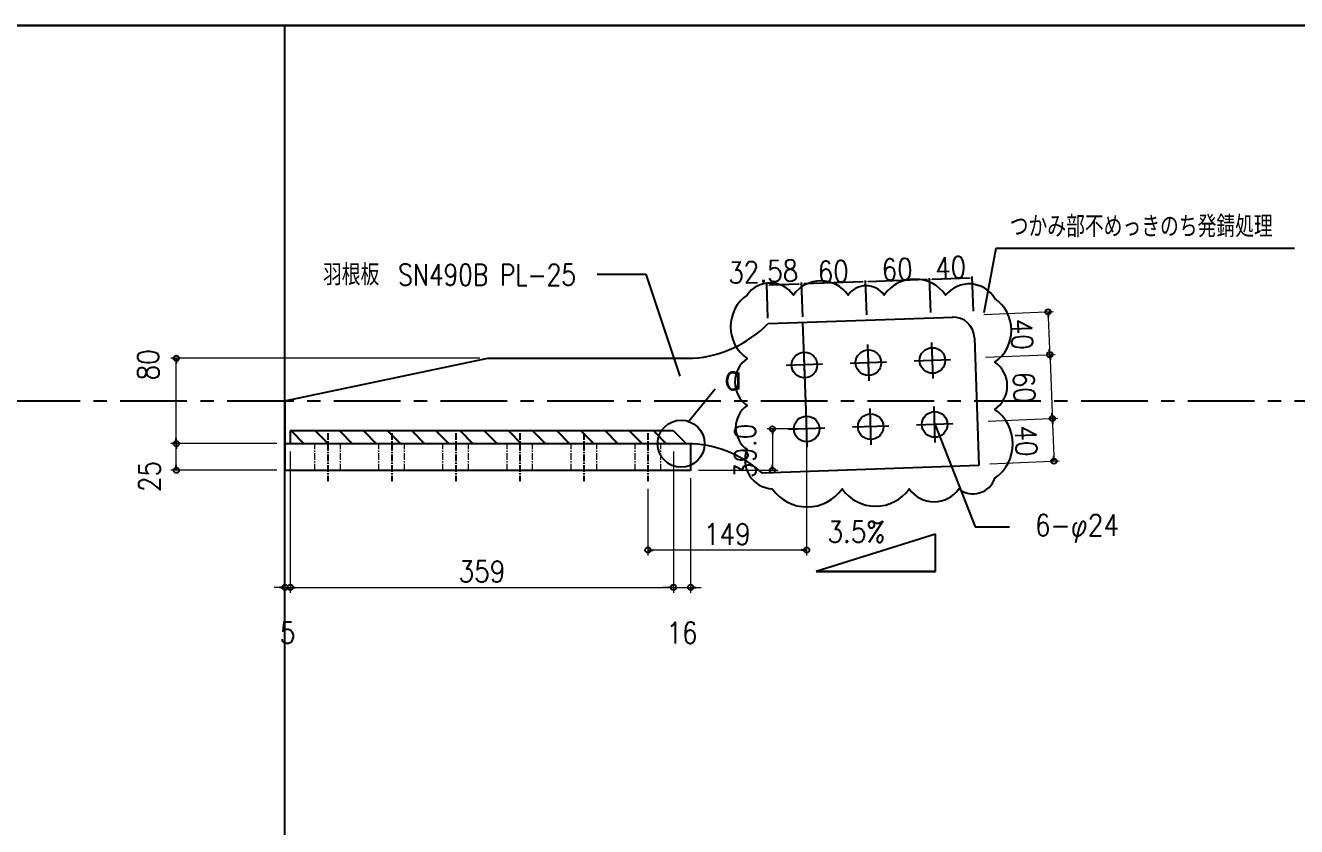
# Model space of a CAD drawing. Extents: x 89504 to 820828, y -112826 to 219894.
# Drawn here: x 813028 to 814219, y -110607 to -109856 of the extents above; entities that cross this region are included whole.
import ezdxf
from ezdxf.enums import TextEntityAlignment as Align

# ---------------------------------------------------------------- set-up
doc = ezdxf.new("R2010")
doc.units = 0
doc.header["$MEASUREMENT"] = 0
doc.linetypes.add('CENTER1', pattern=[10, 6.25, -1.25, 1.25, -1.25])
doc.linetypes.add('DUMMY', pattern=[0])
doc.layers.get('0').update_dxf_attribs({"color": 3, "linetype": 'CONTINUOUS'})
doc.layers.get('Defpoints').update_dxf_attribs({"linetype": 'CONTINUOUS'})
for name, color, linetype, plot in [('00_ADDL', 253, 'CONTINUOUS', False), ('_1-F_ADDL', 8, 'DUMMY', False), ('waku$0$DEF', 161, 'CONTINUOUS', False)]:
    doc.layers.add(name, color=color, linetype=linetype, plot=plot)
for name, color, linetype in [('00_修正第五回', 2, 'CONTINUOUS'), ('I図面枠', 211, 'CONTINUOUS'), ('寸法', 4, 'CONTINUOUS'), ('金物', 7, 'CONTINUOUS')]:
    doc.layers.add(name, color=color, linetype=linetype)
doc.styles.add('DRACAD', font='txt', dxfattribs={"width": 0.85, "bigfont": 'extfont2'})
doc.styles.add('KANJI', font='simplex.shx', dxfattribs={"width": 0.7, "bigfont": 'extfont2.shx'})
doc.styles.add('S020', font='simplex.shx', dxfattribs={"width": 0.8, "height": 100, "bigfont": 'extfont2.shx'})
doc.styles.get("Standard").update_dxf_attribs({"font": 'arial.ttf'})
doc.dimstyles.new('ISO-25', dxfattribs={"dimtxt": 2.5, "dimasz": 2.5, "dimexe": 1.25, "dimexo": 0.625, "dimtad": 1, "dimdec": 4, "dimdsep": 46, "dimtxsty": 'Standard', "dimcen": 2.5, "dimadec": 0, "dimazin": 0, "dimtfac": 1, "dimtdec": 4, "dimtmove": 0, "dimatfit": 3, "dimfxl": 1, "dimtolj": 1, "dimtzin": 0, "dimarcsym": 0})
doc.dimstyles.new('S5', dxfattribs={"dimscale": 5, "dimtxt": 4, "dimasz": 1, "dimexe": 1, "dimexo": 1.5, "dimgap": 1, "dimtad": 1, "dimtxsty": 'KANJI', "dimblk": 'ORIGIN', "dimcen": 0, "dimclrd": 256, "dimclre": 256, "dimclrt": 256, "dimadec": 0, "dimazin": 0, "dimtfac": 1, "dimtmove": 2, "dimatfit": 2, "dimfxl": 1, "dimtolj": 2, "dimlwd": 5, "dimlwe": 5, "dimarcsym": 0})

# ---------------------------------------------------------------- blocks, each defined once
blk = doc.blocks.new('waku')
at = {"layer": 'waku$0$DEF'}
blk.add_lwpolyline([(-76102, 40666), (92098, 40666), (92098, -78134), (-76102, -78134)], close=True, dxfattribs=at)
blk = doc.blocks.new('_ORIGIN')
at = {"color": 0, "linetype": 'ByBlock'}
blk.add_line((0, 0), (-1, 0), dxfattribs=at)
blk.add_circle((0, 0), 0.5, dxfattribs=at)
blk = doc.blocks.new('*D181')
at = {"layer": 'Defpoints', "color": 0, "linetype": 'Continuous', "transparency": 16777216}
for p in [(813271.2, -110248.4), (813276.2, -110267.4), (813276.2, -110383.1)]:
    blk.add_point(p, dxfattribs=at)
at = {"layer": '寸法', "linetype": 'Continuous', "lineweight": 5, "transparency": 16777216}
for p, q in [((813271.2, -110255.9), (813271.2, -110388.1)), ((813276.2, -110274.9), (813276.2, -110388.1)), ((813266.2, -110383.1), (813261.2, -110383.1)), ((813271.2, -110383.1), (813276.2, -110383.1)), ((813281.2, -110383.1), (813286.2, -110383.1))]:
    blk.add_line(p, q, dxfattribs=at)
at = {"layer": '寸法', "linetype": 'Continuous', "lineweight": 5, "transparency": 16777216, "xscale": 5, "yscale": 5, "zscale": 5}
blk.add_blockref('_ORIGIN', (813271.2, -110383.1), dxfattribs=at)
at = {"layer": '寸法', "linetype": 'Continuous', "lineweight": 5, "transparency": 16777216, "xscale": 5, "yscale": 5, "zscale": 5, "rotation": 180}
blk.add_blockref('_ORIGIN', (813276.2, -110383.1), dxfattribs=at)
at = {"layer": '寸法', "linetype": 'Continuous', "transparency": 16777216, "insert": (813273.7, -110425.6), "char_height": 20, "attachment_point": 5, "style": 'DRACAD'}
blk.add_mtext('\\A2;5', dxfattribs=at)
blk = doc.blocks.new('*D182')
at = {"layer": 'Defpoints', "color": 0, "linetype": 'Continuous', "transparency": 16777216}
for p in [(813276.2, -110248.4), (813635.2, -110248.4), (813635.2, -110383.1)]:
    blk.add_point(p, dxfattribs=at)
at = {"layer": '寸法', "linetype": 'Continuous', "lineweight": 5, "transparency": 16777216}
for p, q in [((813276.2, -110255.9), (813276.2, -110388.1)), ((813635.2, -110255.9), (813635.2, -110388.1)), ((813281.2, -110383.1), (813630.2, -110383.1))]:
    blk.add_line(p, q, dxfattribs=at)
at = {"layer": '寸法', "linetype": 'Continuous', "lineweight": 5, "transparency": 16777216, "xscale": 5, "yscale": 5, "zscale": 5, "rotation": 180}
blk.add_blockref('_ORIGIN', (813276.2, -110383.1), dxfattribs=at)
at = {"layer": '寸法', "linetype": 'Continuous', "lineweight": 5, "transparency": 16777216, "xscale": 5, "yscale": 5, "zscale": 5}
blk.add_blockref('_ORIGIN', (813635.2, -110383.1), dxfattribs=at)
at = {"layer": '寸法', "linetype": 'Continuous', "transparency": 16777216, "insert": (813455.7, -110368.1), "char_height": 20, "attachment_point": 5, "style": 'DRACAD'}
blk.add_mtext('\\A2;359', dxfattribs=at)
blk = doc.blocks.new('*D183')
at = {"layer": 'Defpoints', "color": 0, "linetype": 'Continuous', "transparency": 16777216}
for p in [(813635.2, -110248.4), (813651.2, -110273.4), (813651.2, -110383.1)]:
    blk.add_point(p, dxfattribs=at)
at = {"layer": '寸法', "linetype": 'Continuous', "lineweight": 5, "transparency": 16777216}
for p, q in [((813635.2, -110255.9), (813635.2, -110388.1)), ((813651.2, -110280.9), (813651.2, -110388.1)), ((813630.2, -110383.1), (813625.2, -110383.1)), ((813635.2, -110383.1), (813651.2, -110383.1)), ((813656.2, -110383.1), (813661.2, -110383.1))]:
    blk.add_line(p, q, dxfattribs=at)
at = {"layer": '寸法', "linetype": 'Continuous', "lineweight": 5, "transparency": 16777216, "xscale": 5, "yscale": 5, "zscale": 5}
blk.add_blockref('_ORIGIN', (813635.2, -110383.1), dxfattribs=at)
at = {"layer": '寸法', "linetype": 'Continuous', "lineweight": 5, "transparency": 16777216, "xscale": 5, "yscale": 5, "zscale": 5, "rotation": 180}
blk.add_blockref('_ORIGIN', (813651.2, -110383.1), dxfattribs=at)
at = {"layer": '寸法', "linetype": 'Continuous', "transparency": 16777216, "insert": (813643.2, -110425.6), "char_height": 20, "attachment_point": 5, "style": 'DRACAD'}
blk.add_mtext('\\A2;16', dxfattribs=at)
blk = doc.blocks.new('*D184')
at = {"layer": 'Defpoints', "color": 0, "transparency": 16777216}
for p in [(813759.9, -110234.6), (813611.2, -110283.4), (813611.2, -110348.1)]:
    blk.add_point(p, dxfattribs=at)
at = {"layer": '寸法', "lineweight": 5, "transparency": 16777216}
for p, q in [((813759.9, -110242.1), (813759.9, -110353.1)), ((813611.2, -110290.9), (813611.2, -110353.1)), ((813754.9, -110348.1), (813616.2, -110348.1))]:
    blk.add_line(p, q, dxfattribs=at)
at = {"layer": '寸法', "lineweight": 5, "transparency": 16777216, "xscale": 5, "yscale": 5, "zscale": 5, "rotation": 180}
blk.add_blockref('_ORIGIN', (813611.2, -110348.1), dxfattribs=at)
at = {"layer": '寸法', "lineweight": 5, "transparency": 16777216, "xscale": 5, "yscale": 5, "zscale": 5}
blk.add_blockref('_ORIGIN', (813759.9, -110348.1), dxfattribs=at)
at = {"layer": '寸法', "transparency": 16777216, "insert": (813685.6, -110333.1), "char_height": 20, "attachment_point": 5, "style": 'DRACAD'}
blk.add_mtext('\\A2;149', dxfattribs=at)
blk = doc.blocks.new('*D185')
at = {"layer": 'Defpoints', "color": 0, "transparency": 16777216}
for p in [(813759.9, -110234.6), (813651.2, -110273.4), (813727.8, -110273.4)]:
    blk.add_point(p, dxfattribs=at)
at = {"layer": '寸法', "lineweight": 5, "transparency": 16777216}
for p, q in [((813752.4, -110234.6), (813722.8, -110234.6)), ((813727.8, -110239.6), (813727.8, -110268.4)), ((813658.7, -110273.4), (813732.8, -110273.4))]:
    blk.add_line(p, q, dxfattribs=at)
at = {"layer": '寸法', "lineweight": 5, "transparency": 16777216, "xscale": 5, "yscale": 5, "zscale": 5}
for p, rotation in [((813727.8, -110234.6), 90), ((813727.8, -110273.4), 270)]:
    blk.add_blockref('_ORIGIN', p, dxfattribs=dict(at, rotation=rotation))
at = {"layer": '寸法', "transparency": 16777216, "insert": (813702.4, -110255.2), "char_height": 20, "attachment_point": 5, "rotation": 90, "style": 'DRACAD'}
blk.add_mtext('\\A2;39.0', dxfattribs=at)
blk = doc.blocks.new('*D186')
at = {"layer": 'Defpoints', "color": 0, "transparency": 16777216}
for p in [(813169.4, -110168.4), (813461.2, -110168.4), (813271.2, -110248.4)]:
    blk.add_point(p, dxfattribs=at)
at = {"layer": '寸法', "lineweight": 5, "transparency": 16777216}
for p, q in [((813453.7, -110168.4), (813164.4, -110168.4)), ((813169.4, -110243.4), (813169.4, -110173.4)), ((813263.7, -110248.4), (813164.4, -110248.4))]:
    blk.add_line(p, q, dxfattribs=at)
at = {"layer": '寸法', "lineweight": 5, "transparency": 16777216, "xscale": 5, "yscale": 5, "zscale": 5}
for p, rotation in [((813169.4, -110168.4), 90), ((813169.4, -110248.4), 270)]:
    blk.add_blockref('_ORIGIN', p, dxfattribs=dict(at, rotation=rotation))
at = {"layer": '寸法', "transparency": 16777216, "insert": (813143.2, -110174.5), "char_height": 20, "attachment_point": 5, "rotation": 90, "style": 'DRACAD'}
blk.add_mtext('\\A2;80', dxfattribs=at)
blk = doc.blocks.new('*D187')
at = {"layer": 'Defpoints', "color": 0, "transparency": 16777216}
for p in [(813169.4, -110248.4), (813271.2, -110248.4), (813271.2, -110273.4)]:
    blk.add_point(p, dxfattribs=at)
at = {"layer": '寸法', "lineweight": 5, "transparency": 16777216}
for p, q in [((813263.7, -110248.4), (813164.4, -110248.4)), ((813169.4, -110268.4), (813169.4, -110253.4)), ((813263.7, -110273.4), (813164.4, -110273.4))]:
    blk.add_line(p, q, dxfattribs=at)
at = {"layer": '寸法', "lineweight": 5, "transparency": 16777216, "xscale": 5, "yscale": 5, "zscale": 5}
for p, rotation in [((813169.4, -110248.4), 90), ((813169.4, -110273.4), 270)]:
    blk.add_blockref('_ORIGIN', p, dxfattribs=dict(at, rotation=rotation))
at = {"layer": '寸法', "transparency": 16777216, "insert": (813144.4, -110279.2), "char_height": 20, "attachment_point": 5, "rotation": 90, "style": 'DRACAD'}
blk.add_mtext('\\A2;25', dxfattribs=at)
blk = doc.blocks.new('*D188')
at = {"layer": 'Defpoints', "color": 0, "transparency": 16777216}
for p in [(813918.5, -110127.6), (813920.1, -110167.5), (813987.7, -110164.9)]:
    blk.add_point(p, dxfattribs=at)
at = {"layer": '寸法', "lineweight": 5, "transparency": 16777216}
for p, q in [((813926, -110127.3), (813991.1, -110124.7)), ((813986.3, -110129.9), (813987.5, -110159.9)), ((813927.6, -110167.2), (813992.7, -110164.7))]:
    blk.add_line(p, q, dxfattribs=at)
at = {"layer": '寸法', "lineweight": 5, "transparency": 16777216, "xscale": 5, "yscale": 5, "zscale": 5}
for p, rotation in [((813986.1, -110124.9), 92.2681540281048), ((813987.7, -110164.9), 272.2681540281048)]:
    blk.add_blockref('_ORIGIN', p, dxfattribs=dict(at, rotation=rotation))
at = {"layer": '寸法', "transparency": 16777216, "insert": (813961.5, -110145.9), "char_height": 20, "attachment_point": 5, "rotation": 272.2682, "style": 'DRACAD'}
blk.add_mtext('\\A2;40', dxfattribs=at)
blk = doc.blocks.new('*D189')
at = {"layer": 'Defpoints', "color": 0, "transparency": 16777216}
for p in [(813922.5, -110227.5), (813924, -110267.5), (813991.6, -110264.8)]:
    blk.add_point(p, dxfattribs=at)
at = {"layer": '寸法', "lineweight": 5, "transparency": 16777216}
for p, q in [((813930, -110227.2), (813995.1, -110224.6)), ((813990.3, -110229.8), (813991.4, -110259.8)), ((813931.5, -110267.2), (813996.6, -110264.6))]:
    blk.add_line(p, q, dxfattribs=at)
at = {"layer": '寸法', "lineweight": 5, "transparency": 16777216, "xscale": 5, "yscale": 5, "zscale": 5}
for p, rotation in [((813990.1, -110224.8), 92.2681540281048), ((813991.6, -110264.8), 272.2681540281048)]:
    blk.add_blockref('_ORIGIN', p, dxfattribs=dict(at, rotation=rotation))
at = {"layer": '寸法', "transparency": 16777216, "insert": (813965.5, -110245.8), "char_height": 20, "attachment_point": 5, "rotation": 272.2682, "style": 'DRACAD'}
blk.add_mtext('\\A2;40', dxfattribs=at)
blk = doc.blocks.new('*D194')
at = {"layer": 'Defpoints', "color": 0, "transparency": 16777216}
for p in [(813920.1, -110167.5), (813922.5, -110227.5), (813990.1, -110224.8)]:
    blk.add_point(p, dxfattribs=at)
at = {"layer": '寸法', "lineweight": 5, "transparency": 16777216}
for p, q in [((813927.6, -110167.2), (813992.7, -110164.7)), ((813987.9, -110169.9), (813989.9, -110219.8)), ((813930, -110227.2), (813995.1, -110224.6))]:
    blk.add_line(p, q, dxfattribs=at)
at = {"layer": '寸法', "lineweight": 5, "transparency": 16777216, "xscale": 5, "yscale": 5, "zscale": 5}
for p, rotation in [((813987.7, -110164.9), 92.2681540281048), ((813990.1, -110224.8), 272.2681540281048)]:
    blk.add_blockref('_ORIGIN', p, dxfattribs=dict(at, rotation=rotation))
at = {"layer": '寸法', "transparency": 16777216, "insert": (813963.6, -110195.6), "char_height": 20, "attachment_point": 5, "rotation": 272.2682, "style": 'DRACAD'}
blk.add_mtext('\\A2;60', dxfattribs=at)
blk = doc.blocks.new('*D314')
at = {"layer": 'Defpoints', "color": 0, "transparency": 16777216}
for p in [(813875.1, -110094.6), (813876.4, -110130.5), (813916.3, -110129.1)]:
    blk.add_point(p, dxfattribs=at)
at = {"layer": '寸法', "color": 0, "lineweight": -2, "transparency": 16777216}
for p, q in [((813876.2, -110125.5), (813875, -110093.3)), ((813912.6, -110093.3), (813877.6, -110094.5)), ((813916.2, -110124.1), (813915, -110091.9))]:
    blk.add_line(p, q, dxfattribs=at)
at = {"layer": '寸法', "color": 0, "transparency": 16777216}
for points in [[(813877.6, -110094.1), (813877.6, -110094.9), (813875.1, -110094.6)], [(813912.6, -110092.8), (813912.6, -110093.7), (813915.1, -110093.2)]]:
    blk.add_solid(points, dxfattribs=at)
at = {"layer": '寸法', "color": 0, "transparency": 16777216, "insert": (813894.7, -110083.3), "char_height": 20, "attachment_point": 5, "rotation": 2.0307, "style": 'DRACAD'}
blk.add_mtext('\\A1;40', dxfattribs=at)
blk = doc.blocks.new('*D315')
at = {"layer": 'Defpoints', "color": 0, "transparency": 16777216}
for p in [(813815.1, -110096.7), (813816.4, -110132.6), (813876.4, -110130.5)]:
    blk.add_point(p, dxfattribs=at)
at = {"layer": '寸法', "color": 0, "lineweight": -2, "transparency": 16777216}
for p, q in [((813816.2, -110127.6), (813815.1, -110095.5)), ((813872.6, -110094.7), (813817.6, -110096.6)), ((813876.2, -110125.5), (813875.1, -110093.4))]:
    blk.add_line(p, q, dxfattribs=at)
at = {"layer": '寸法', "color": 0, "transparency": 16777216}
for points in [[(813817.6, -110096.2), (813817.6, -110097), (813815.1, -110096.7)], [(813872.6, -110094.3), (813872.6, -110095.1), (813875.1, -110094.6)]]:
    blk.add_solid(points, dxfattribs=at)
at = {"layer": '寸法', "color": 0, "transparency": 16777216, "insert": (813844.7, -110085), "char_height": 20, "attachment_point": 5, "rotation": 2.0205, "style": 'DRACAD'}
blk.add_mtext('\\A1;60', dxfattribs=at)
blk = doc.blocks.new('*D316')
at = {"layer": 'Defpoints', "color": 0, "transparency": 16777216}
for p in [(813755.2, -110098.8), (813756.4, -110134.7), (813816.4, -110132.6)]:
    blk.add_point(p, dxfattribs=at)
at = {"layer": '寸法', "color": 0, "lineweight": -2, "transparency": 16777216}
for p, q in [((813756.3, -110129.7), (813755.1, -110097.6)), ((813812.6, -110096.8), (813757.7, -110098.7)), ((813816.2, -110127.6), (813815.1, -110095.4))]:
    blk.add_line(p, q, dxfattribs=at)
at = {"layer": '寸法', "color": 0, "transparency": 16777216}
for points in [[(813757.7, -110098.3), (813757.7, -110099.1), (813755.2, -110098.8)], [(813812.6, -110096.4), (813812.7, -110097.2), (813815.1, -110096.7)]]:
    blk.add_solid(points, dxfattribs=at)
at = {"layer": '寸法', "color": 0, "transparency": 16777216, "insert": (813784.8, -110087.1), "char_height": 20, "attachment_point": 5, "rotation": 2.0205, "style": 'DRACAD'}
blk.add_mtext('\\A1;60', dxfattribs=at)
blk = doc.blocks.new('*D317')
at = {"layer": 'Defpoints', "color": 0, "transparency": 16777216}
for p in [(813722.6, -110099.9), (813723.9, -110135.8), (813756.4, -110134.7)]:
    blk.add_point(p, dxfattribs=at)
at = {"layer": '寸法', "color": 0, "lineweight": -2, "transparency": 16777216}
for p, q in [((813723.7, -110130.8), (813722.6, -110098.7)), ((813752.7, -110098.9), (813725.1, -110099.8)), ((813756.3, -110129.7), (813755.1, -110097.5))]:
    blk.add_line(p, q, dxfattribs=at)
at = {"layer": '寸法', "color": 0, "transparency": 16777216}
for points in [[(813725.1, -110099.4), (813725.1, -110100.3), (813722.6, -110099.9)], [(813752.7, -110098.5), (813752.7, -110099.3), (813755.2, -110098.8)]]:
    blk.add_solid(points, dxfattribs=at)
at = {"layer": '寸法', "color": 0, "transparency": 16777216, "insert": (813719.2, -110087.2), "char_height": 20, "attachment_point": 5, "rotation": 1.996, "style": 'DRACAD'}
blk.add_mtext('\\A1;32.58', dxfattribs=at)

msp = doc.modelspace()

# ---------------------------------------------------------------- hatches: boundary and pattern name
at = {"layer": '金物', "ltscale": 6}
h = msp.add_hatch(dxfattribs=at)
h.set_pattern_fill('JIS_LC_20', color=256, scale=0.8, angle=90)
h.set_pattern_definition([(135, (811367.216, -113327.432), (-11.31371, -11.31371), []), (135, (811367.216, -113327.112), (-11.31371, -11.31371), [])])
h.paths.add_polyline_path([(813455.21647, -110248.43157), (813276.21647, -110248.43157), (813276.21647, -110236.43157), (813455.21647, -110236.43157)])
h.paths.add_polyline_path([(813635.21647, -110248.43157), (813455.21647, -110248.43157), (813455.21647, -110236.43157), (813635.21647, -110236.43157)])
h.paths.add_polyline_path([(813633.21647, -110248.43157), (813635.21647, -110242.43157)], flags=17)

# ---------------------------------------------------------------- linework, layer by layer
at = {"layer": '00_ADDL', "linetype": 'Continuous'}
msp.add_line((815622.5901, -109856.41828), (811417.5901, -109856.41828), dxfattribs=at)
at = {"layer": '00_ADDL'}
msp.add_line((813271.21647, -110774.57408), (813271.21647, -109856.41828), dxfattribs=at)
at = {"layer": '00_修正第五回'}
for p, q in [((813937.00183, -110065.40121), (813925.74529, -110125.91375)), ((814216.81852, -110065.40121), (813937.00183, -110065.40121)), ((813879.62657, -110229.22946), (813917.92758, -110326.43848)), ((813917.92758, -110326.43848), (813950.07497, -110326.43848))]:
    msp.add_line(p, q, dxfattribs=at)
msp.add_lwpolyline([(813704.12522, -110109.15294, 0.52056705), (813704.12522, -110168.63148, 0.52056705), (813704.12522, -110212.70326, 0.52056705), (813704.12522, -110253.86459, 0.52056705), (813727.63523, -110290.70697, 0.52056705), (813793.15745, -110290.70697, 0.52056705), (813855.90758, -110290.70697, 0.52056705), (813902.55003, -110290.70697, 0.52056705), (813936.25264, -110280.86272, 0.52056705), (813936.25264, -110216.3649, 0.52056705), (813936.25264, -110171.93198, 0.52056705), (813936.25264, -110112.35375, 0.52056705), (813890.11214, -110109.15294, 0.52056705), (813832.46777, -110109.15294, 0.52056705), (813798.73871, -110109.15294, 0.52056705), (813747.56731, -110109.15294, 0.52056705)], format="xyb", close=True, dxfattribs=at)
for centre in [(813817.79746, -110172.55653), (813877.76091, -110170.46256), (813757.83401, -110174.6505), (813879.85488, -110230.42601), (813759.92798, -110234.61395), (813819.89143, -110232.51998)]:
    msp.add_circle(centre, 12, dxfattribs=at)
at = {"layer": '_1-F_ADDL'}
msp.add_line((813759.33469, -110217.62431), (813756.43811, -110134.67713), dxfattribs=at)
at = {"layer": '寸法'}
for p, q in [((813563.65247, -110089.5332), (813609.15314, -110089.5332)), ((813609.15314, -110089.5332), (813641.27105, -110185.14518)), ((813758.4273, -110191.64015), (813757.24072, -110157.66086)), ((813818.39075, -110189.54618), (813817.20417, -110155.56689)), ((813878.3542, -110187.45221), (813877.16762, -110153.47292)), ((813834.7871, -110171.96324), (813800.80781, -110173.14982)), ((813894.75055, -110169.86927), (813860.77126, -110171.05585)), ((813774.82365, -110174.05721), (813740.84436, -110175.24379)), ((813774.82365, -110174.05721), (813740.84436, -110175.24379)), ((813760.52127, -110251.6036), (813759.33469, -110217.62431)), ((813820.48472, -110249.50963), (813819.29814, -110215.53034)), ((813880.44817, -110247.41566), (813879.26159, -110213.43637)), ((813836.88107, -110231.92669), (813802.90178, -110233.11327)), ((813896.84452, -110229.83272), (813862.86523, -110231.0193)), ((813776.91762, -110234.02066), (813742.93833, -110235.20724))]:
    msp.add_line(p, q, dxfattribs=at)
at = {"layer": '寸法', "ltscale": 4}
msp.add_line((813649.32244, -110227.53466), (813674.35935, -110197.1475), dxfattribs=at)
at = {"layer": '寸法', "linetype": 'CENTER1', "ltscale": 10}
msp.add_line((811816.92787, -110208.43157), (814230.10203, -110208.43157), dxfattribs=at)
at = {"layer": '寸法', "linetype": 'CENTER1'}
for p, q in [((813311.21647, -110238.43157), (813311.21647, -110283.43157)), ((813371.21647, -110238.43157), (813371.21647, -110283.43157)), ((813431.21647, -110238.43157), (813431.21647, -110283.43157)), ((813491.21647, -110238.43157), (813491.21647, -110283.43157)), ((813551.21647, -110238.43157), (813551.21647, -110283.43157)), ((813611.21647, -110238.43157), (813611.21647, -110283.43157))]:
    msp.add_line(p, q, dxfattribs=at)
at = {"layer": '寸法', "linetype": 'Continuous'}
for p, q in [((813880.66251, -110333.22645), (813768.6789, -110368.27018)), ((813880.66251, -110368.27018), (813880.66251, -110333.22645)), ((813880.66251, -110368.27018), (813768.6789, -110368.27018)), ((813768.6789, -110368.27018), (813880.66251, -110368.27018))]:
    msp.add_line(p, q, dxfattribs=at)
msp.add_circle((813642.31647, -110248.43157), 22.04007, dxfattribs=at)
at = {"layer": '金物'}
for p, q in [((813723.88016, -110135.81178), (813897.05073, -110129.77676)), ((813897.05073, -110129.77676), (813897.05073, -110129.77676)), ((813917.03855, -110149.07877), (813921.22649, -110269.00566)), ((813271.21647, -110208.43157), (813461.21647, -110168.43157)), ((813271.21647, -110208.43157), (813461.21647, -110168.43157)), ((813271.21647, -110208.43157), (813461.21647, -110168.43157)), ((813271.21647, -110208.43157), (813461.21647, -110168.43157)), ((813461.21647, -110168.43157), (813461.21647, -110168.43157)), ((813461.21647, -110168.43157), (813653.21647, -110168.43157)), ((813461.21647, -110168.43157), (813461.21647, -110168.43157)), ((813461.21647, -110168.43157), (813653.21647, -110168.43157)), ((813461.21647, -110168.43157), (813461.21647, -110168.43157)), ((813461.21647, -110168.43157), (813653.21647, -110168.43157)), ((813271.21647, -110208.43157), (813271.21647, -110273.43157)), ((813271.21647, -110273.43157), (813271.21647, -110208.43157)), ((813271.21647, -110208.43157), (813271.21647, -110208.43157)), ((813271.21647, -110208.43157), (813271.21647, -110208.43157)), ((813271.21647, -110208.43157), (813271.21647, -110273.43157)), ((813272.52589, -110233.20163), (813272.52589, -110233.20163)), ((813635.21647, -110236.43157), (813276.21647, -110236.43157)), ((813653.21647, -110248.43157), (813271.21647, -110248.43157)), ((813653.21647, -110248.43157), (813271.21647, -110248.43157)), ((813271.21647, -110248.43157), (813271.21647, -110248.43157)), ((813653.21647, -110248.43157), (813271.21647, -110248.43157)), ((813271.21647, -110248.43157), (813271.21647, -110248.43157)), ((813651.21647, -110248.43157), (813651.21647, -110273.43157)), ((813651.21647, -110248.43157), (813651.21647, -110248.43157)), ((813651.21647, -110248.43157), (813651.21647, -110273.43157)), ((813651.21647, -110248.43157), (813651.21647, -110273.43157)), ((813271.5226, -110258.18149), (813271.5226, -110258.18149)), ((813921.19961, -110267.59196), (813921.19961, -110267.59196)), ((813651.21647, -110273.43157), (813271.21647, -110273.43157)), ((813651.21647, -110273.43157), (813271.21647, -110273.43157)), ((813271.21647, -110273.43157), (813271.21647, -110273.43157)), ((813651.21647, -110273.43157), (813271.21647, -110273.43157)), ((813271.21647, -110273.43157), (813271.21647, -110273.43157)), ((813651.21647, -110273.43157), (813651.21647, -110273.43157)), ((813651.21647, -110273.43157), (813651.21647, -110273.43157)), ((813651.21647, -110273.43157), (813651.21647, -110273.43157)), ((813651.21647, -110273.43157), (813651.21647, -110273.43157)), ((813651.21647, -110273.43157), (813651.21647, -110273.43157)), ((813921.22649, -110269.00566), (813718.66262, -110276.07935)), ((813721.21647, -110278.43157), (813721.21647, -110278.43157)), ((813921.22649, -110269.00566), (813921.22649, -110269.00566))]:
    msp.add_line(p, q, dxfattribs=at)
at = {"layer": '金物', "lineweight": 18}
for p, q in [((813653.21647, -110168.43157), (813461.21647, -110168.43157)), ((813271.21647, -110208.43157), (813271.21647, -110248.43157)), ((813271.21647, -110248.43157), (813271.21647, -110273.43157)), ((813653.21647, -110248.43157), (813271.21647, -110248.43157)), ((813651.21647, -110273.43157), (813651.21647, -110248.43157)), ((813271.21647, -110273.43157), (813651.21647, -110273.43157))]:
    msp.add_line(p, q, dxfattribs=at)
at = {"layer": '金物', "linetype": 'Continuous'}
for p, q in [((813276.21647, -110236.43157), (813276.21647, -110248.43157)), ((813635.21647, -110236.43157), (813647.21647, -110248.43157))]:
    msp.add_line(p, q, dxfattribs=at)
at = {"layer": '金物', "linetype": 'CENTER1', "lineweight": 18}
for p, q in [((813299.21647, -110273.43157), (813299.21647, -110248.43157)), ((813323.21647, -110273.43157), (813323.21647, -110248.43157)), ((813359.21647, -110273.43157), (813359.21647, -110248.43157)), ((813383.21647, -110273.43157), (813383.21647, -110248.43157)), ((813419.21647, -110273.43157), (813419.21647, -110248.43157)), ((813443.21647, -110273.43157), (813443.21647, -110248.43157)), ((813479.21647, -110273.43157), (813479.21647, -110248.43157)), ((813503.21647, -110273.43157), (813503.21647, -110248.43157)), ((813539.21647, -110273.43157), (813539.21647, -110248.43157)), ((813563.21647, -110273.43157), (813563.21647, -110248.43157)), ((813599.21647, -110273.43157), (813599.21647, -110248.43157)), ((813623.21647, -110273.43157), (813623.21647, -110248.43157))]:
    msp.add_line(p, q, dxfattribs=at)
at = {"layer": '金物', "ltscale": 2}
for centre, start, end in [((813645.42655, -110058.70775), 274.06094121, 315.4970715), ((813645.42655, -110358.1554), 48.25761527, 85.93905879)]:
    msp.add_arc(centre, 110, start, end, dxfattribs=at)
at = {"layer": '金物'}
msp.add_arc((813897.05073, -110149.77676), 20, 2, 92, dxfattribs=at)

# ---------------------------------------------------------------- block references
at = {"layer": 'I図面枠', "xscale": 0.025, "yscale": 0.025, "zscale": 0.025}
msp.add_blockref('waku', (813320.15095, -110873.07418), dxfattribs=at)

# ---------------------------------------------------------------- texts
at = {"layer": '00_修正第五回', "style": 'S020', "width": 0.8}
msp.add_text('つかみ部不めっきのち発錆処理', height=20, dxfattribs=at).set_placement((814073.3511, -110044.89708), align=Align.MIDDLE_CENTER)
at = {"layer": '00_修正第五回', "insert": (814052.46189, -110314.71515), "char_height": 20, "width": 98.9799312, "attachment_point": 3, "style": 'DRACAD'}
msp.add_mtext('6-φ24', dxfattribs=at)
at = {"layer": '寸法', "style": 'S020', "width": 0.8}
msp.add_text('羽根板\u3000SN490B PL-25', height=20, dxfattribs=at).set_placement((813425.32281, -110090.08697), align=Align.MIDDLE_CENTER)
at = {"layer": '寸法', "ltscale": 4, "style": 'DRACAD', "width": 0.85}
msp.add_text('a', height=24, dxfattribs=at).set_placement((813699.10359, -110185.6476), align=Align.MIDDLE_RIGHT)
at = {"layer": '寸法', "insert": (813833.3323, -110320.96534), "char_height": 20, "width": 98.9799312, "attachment_point": 3, "style": 'DRACAD'}
msp.add_mtext('3.5%', dxfattribs=at)

# ---------------------------------------------------------------- dimensions: what is measured, and where the dimension line sits
at = {"layer": '寸法'}
for base, p1, p2, angle, dimstyle, override, picture, middle, dimtype in [((813722.62972, -110099.93137), (813756.43811, -110134.67713), (813723.88016, -110135.81178), 181.99596061, 'ISO-25', {"dimtxt": 20, "dimexo": 5, "dimdec": 2, "dimtxsty": 'DRACAD', "dimtmove": 2}, '*D317', (813719.20053, -110087.18394), 161), ((813987.68489, -110164.85635), (813918.501, -110127.56518), (813920.08406, -110167.53384), 92.26815403, 'S5', {"dimtxsty": 'DRACAD'}, '*D188', (813961.50739, -110145.87749), 160), ((813169.40858, -110168.43157), (813271.21647, -110248.43157), (813461.21647, -110168.43157), 270, 'S5', {"dimtxsty": 'DRACAD'}, '*D186', (813143.15858, -110174.50461), 160), ((813990.05948, -110224.80934), (813920.08406, -110167.53384), (813922.45865, -110227.48684), 92.26815403, 'S5', {"dimtxsty": 'DRACAD'}, '*D194', (813963.56188, -110195.57354), 160), ((813991.64253, -110264.778), (813922.45865, -110227.48684), (813924.0417, -110267.4555), 92.26815403, 'S5', {"dimtxsty": 'DRACAD'}, '*D189', (813965.46503, -110245.79914), 160), ((813169.40858, -110248.43157), (813271.21647, -110273.43157), (813271.21647, -110248.43157), 270, 'S5', {"dimtxsty": 'DRACAD'}, '*D187', (813144.40858, -110279.18734), 160)]:
    dim = msp.add_linear_dim(base=base, p1=p1, p2=p2, angle=angle, dimstyle=dimstyle, override=override, dxfattribs=at)
    dim.commit()
    dim.dimension.update_dxf_attribs({"geometry": picture, "text_midpoint": middle, "dimtype": dimtype})
for p1, p2, distance, picture, middle in [((813816.40185, -110132.59162), (813756.43915, -110134.70702), -35.91932, '*D316', (813784.7795, -110087.13394)), ((813876.3653, -110130.49765), (813816.4026, -110132.61305), -35.91932, '*D315', (813844.74295, -110085.03997)), ((813916.34019, -110129.08023), (813876.3653, -110130.49765), -35.92647, '*D314', (813894.70317, -110083.26671))]:
    dim = msp.add_aligned_dim(p1=p1, p2=p2, distance=distance, dimstyle='ISO-25', override={"dimtxt": 20, "dimexo": 5, "dimtxsty": 'DRACAD', "dimtmove": 2}, dxfattribs=at)
    dim.commit()
    dim.dimension.update_dxf_attribs({"geometry": picture, "text_midpoint": middle})
dim = msp.add_linear_dim(base=(813727.80897, -110273.43157), p1=(813759.92798, -110234.61395), p2=(813651.21647, -110273.43157), angle=90, text='39.0', dimstyle='S5', override={"dimtxsty": 'DRACAD'}, dxfattribs=at)
dim.commit()
dim.dimension.update_dxf_attribs({"geometry": '*D185', "text_midpoint": (813702.40309, -110255.16529), "dimtype": 160})
dim = msp.add_linear_dim(base=(813611.21647, -110348.12676), p1=(813759.92798, -110234.61395), p2=(813611.21647, -110283.43157), text='149', dimstyle='S5', override={"dimtxsty": 'DRACAD'}, dxfattribs=at)
dim.commit()
dim.dimension.update_dxf_attribs({"geometry": '*D184', "text_midpoint": (813685.57222, -110333.12676)})
at = {"layer": '寸法', "linetype": 'Continuous'}
for base, p1, p2, picture, middle in [((813276.21647, -110383.11645), (813271.21647, -110248.43157), (813276.21647, -110267.43157), '*D181', (813273.71647, -110425.61645)), ((813635.21647, -110383.11645), (813276.21647, -110248.43157), (813635.21647, -110248.43157), '*D182', (813455.71647, -110368.11645)), ((813651.21647, -110383.11645), (813635.21647, -110248.43157), (813651.21647, -110273.43157), '*D183', (813643.21647, -110425.61645))]:
    dim = msp.add_linear_dim(base=base, p1=p1, p2=p2, dimstyle='S5', override={"dimtxsty": 'DRACAD'}, dxfattribs=at)
    dim.commit()
    dim.dimension.update_dxf_attribs({"geometry": picture, "text_midpoint": middle})

doc.saveas('drawing.dxf')
